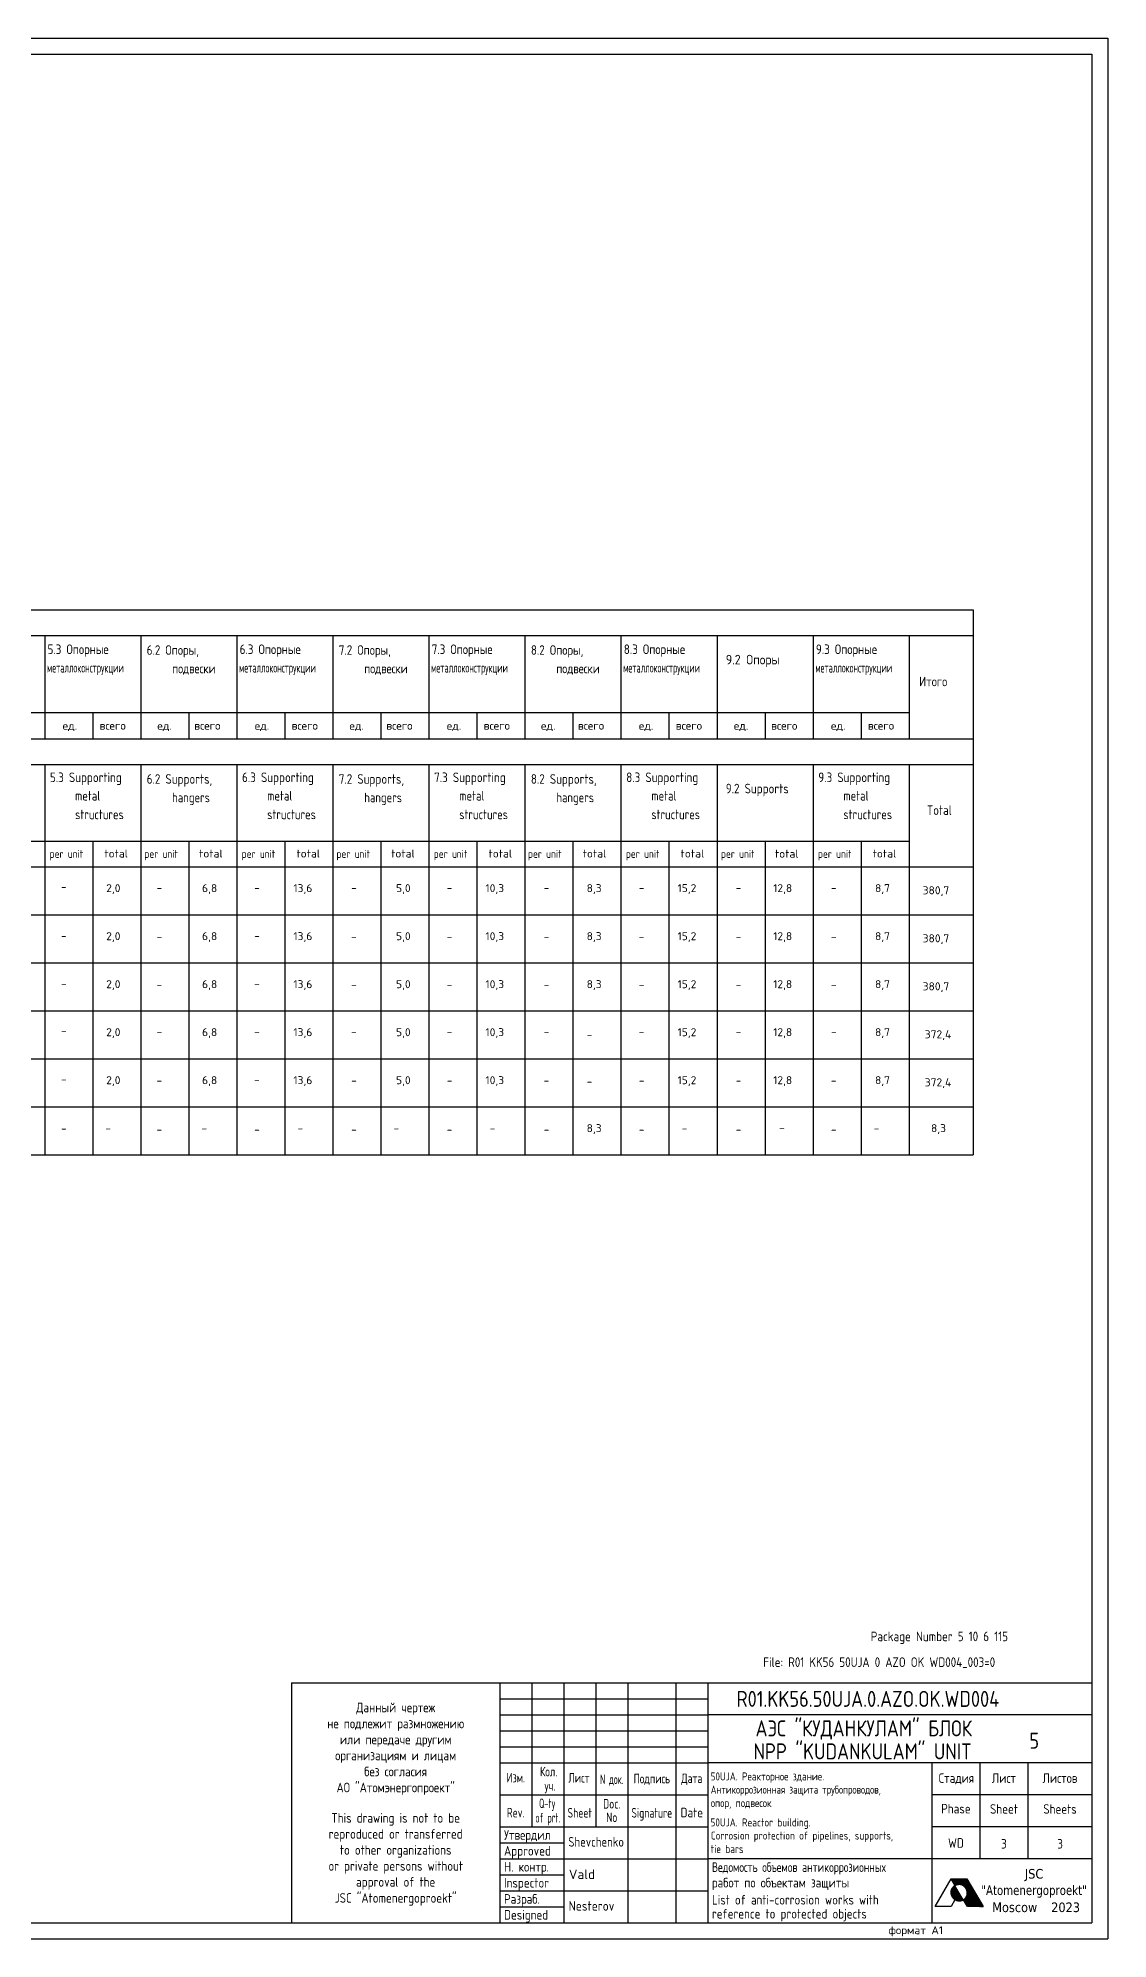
# Model space of a CAD drawing. Header units: millimetres. Extents: x 957 to 1798, y 3 to 597.
# Drawn here: x 1463 to 1798, y 3 to 597 of the extents above; entities that cross this region are included whole.
import ezdxf
from ezdxf.enums import TextEntityAlignment as Align

# ---------------------------------------------------------------- set-up
doc = ezdxf.new("R2010")
doc.units = ezdxf.units.MM
doc.linetypes.add('HIDDEN', pattern=[0.375, 0.25, -0.125])
for name, color, linetype in [('POST', 7, 'Continuous'), ('TITUL', 7, 'Continuous'), ('YELLOW', 2, 'Continuous'), ('ОСНОВНОЙ', 3, 'Continuous'), ('ТОНКИЙ', 7, 'Continuous')]:
    doc.layers.add(name, color=color, linetype=linetype)
doc.layers.add('Текст', color=7, linetype='Continuous', lineweight=25)
doc.styles.add('Company', font='tahoma.ttf', dxfattribs={"width": 0.8})
doc.styles.add('ROMANS', font='romans.shx', dxfattribs={"width": 0.8})
doc.styles.get("Standard").update_dxf_attribs({"font": 'romans.shx', "width": 0.8})
pattern_1 = [(45, (-6.199101, -8.099018), (-0.008838835, 0.008838835), [])]

# ---------------------------------------------------------------- blocks, each defined once
blk = doc.blocks.new('logotype')
at = {"linetype": 'Continuous'}
h = blk.add_hatch(dxfattribs=at)
h.set_pattern_fill('ANSI31', color=256, scale=0.1, style=0)
h.set_pattern_definition(pattern_1)
h.paths.add_polyline_path([(-1.31, 2.22), (-1.37, 2.18), (-1.44, 2.14), (-1.5, 2.09), (-1.56, 2.05), (-1.62, 2), (-1.68, 1.95), (-1.73, 1.9), (-1.79, 1.86), (-1.84, 1.81), (-1.89, 1.76), (-1.94, 1.71), (-1.99, 1.66), (-2.03, 1.61), (-2.07, 1.56), (-2.12, 1.5), (-2.16, 1.45), (-2.19, 1.4), (-2.23, 1.34), (-2.26, 1.29), (-2.3, 1.24), (-2.33, 1.18), (-2.36, 1.13), (-2.39, 1.07), (-2.41, 1.01), (-2.44, 0.96), (-2.46, 0.9), (-2.48, 0.85), (-2.5, 0.79), (-2.52, 0.73), (-2.54, 0.67), (-2.56, 0.62), (-2.57, 0.56), (-2.58, 0.5), (-2.6, 0.44), (-2.61, 0.39), (-2.61, 0.33), (-2.62, 0.27), (-2.63, 0.21), (-2.63, 0.15), (-2.63, 0.1), (-2.64, 0.04), (-2.64, -0.02), (-2.63, -0.08), (-2.63, -0.13), (-2.63, -0.19), (-2.62, -0.25), (-2.62, -0.31), (-2.61, -0.36), (-2.6, -0.42), (-2.59, -0.48), (-2.58, -0.53), (-2.56, -0.59), (-2.55, -0.65), (-2.54, -0.7), (-2.52, -0.76), (-2.5, -0.81), (-2.48, -0.86), (-2.46, -0.92), (-2.44, -0.97), (-2.42, -1.03), (-2.4, -1.08), (-2.37, -1.13), (-2.35, -1.18), (-2.32, -1.23), (-2.29, -1.28), (-2.26, -1.33), (-2.24, -1.38), (-2.2, -1.43), (-2.17, -1.48), (-2.14, -1.53), (-2.11, -1.57), (-2.07, -1.62), (-2.04, -1.66), (-2, -1.71), (-1.96, -1.75), (-1.93, -1.79), (-1.89, -1.84), (-1.85, -1.88), (-1.81, -1.92), (-1.76, -1.96), (-1.72, -2), (-1.68, -2.03), (-1.63, -2.07), (-1.59, -2.11), (-1.54, -2.14), (-1.5, -2.18), (-1.45, -2.21), (-1.4, -2.24), (-1.35, -2.27), (-1.3, -2.3), (-1.25, -2.33), (-1.2, -2.36), (-1.15, -2.38), (-1.1, -2.41), (-1.04, -2.43), (-0.99, -2.45), (-0.94, -2.48), (-0.88, -2.5), (-0.83, -2.51), (-0.77, -2.53), (-0.71, -2.55), (-0.66, -2.56), (-0.6, -2.58), (-0.54, -2.59), (-0.48, -2.6), (-0.42, -2.61), (-0.36, -2.62), (-0.3, -2.62), (-0.24, -2.63), (-0.18, -2.63), (-0.12, -2.63), (-0.06, -2.63), (0, -2.63), (0.07, -2.63), (0.13, -2.62), (0.19, -2.62), (0.26, -2.61), (0.32, -2.6), (0.39, -2.59), (0.45, -2.58), (0.52, -2.56), (0.58, -2.54), (0.65, -2.53), (0.71, -2.51), (0.78, -2.48), (0.84, -2.46), (0.91, -2.43), (0.98, -2.41), (1.05, -2.38), (1.11, -2.35), (1.18, -2.31), (1.25, -2.28), (1.32, -2.24), (1.31, -2.22), (1.31, -2.22)])
h = blk.add_hatch(dxfattribs=at)
h.set_pattern_fill('ANSI31', color=256, scale=0.1, style=0)
h.set_pattern_definition(pattern_1)
edge = h.paths.add_edge_path()
edge.add_line((2.35, 4.34), (-2.55, 4.34))
edge.add_line((-2.55, 4.34), (-1.3, 2.21))
edge.add_line((-1.3, 2.21), (-1.23, 2.25))
edge.add_line((-1.23, 2.25), (-1.15, 2.28))
edge.add_line((-1.15, 2.28), (-1.08, 2.31))
edge.add_line((-1.08, 2.31), (-1.01, 2.34))
edge.add_line((-1.01, 2.34), (-0.94, 2.37))
edge.add_line((-0.94, 2.37), (-0.86, 2.39))
edge.add_line((-0.86, 2.39), (-0.79, 2.42))
edge.add_line((-0.79, 2.42), (-0.72, 2.44))
edge.add_line((-0.72, 2.44), (-0.65, 2.46))
edge.add_line((-0.65, 2.46), (-0.58, 2.48))
edge.add_line((-0.58, 2.48), (-0.51, 2.49))
edge.add_line((-0.51, 2.49), (-0.44, 2.5))
edge.add_line((-0.44, 2.5), (-0.37, 2.51))
edge.add_line((-0.37, 2.51), (-0.31, 2.52))
edge.add_line((-0.31, 2.52), (-0.24, 2.53))
edge.add_line((-0.24, 2.53), (-0.17, 2.54))
edge.add_line((-0.17, 2.54), (-0.11, 2.54))
edge.add_line((-0.11, 2.54), (-0.04, 2.54))
edge.add_line((-0.04, 2.54), (0.03, 2.54))
edge.add_line((0.03, 2.54), (0.09, 2.54))
edge.add_line((0.09, 2.54), (0.15, 2.54))
edge.add_line((0.15, 2.54), (0.22, 2.54))
edge.add_line((0.22, 2.54), (0.28, 2.53))
edge.add_line((0.28, 2.53), (0.34, 2.52))
edge.add_line((0.34, 2.52), (0.4, 2.51))
edge.add_line((0.4, 2.51), (0.47, 2.5))
edge.add_line((0.47, 2.5), (0.53, 2.49))
edge.add_line((0.53, 2.49), (0.59, 2.48))
edge.add_line((0.59, 2.48), (0.64, 2.46))
edge.add_line((0.64, 2.46), (0.7, 2.44))
edge.add_line((0.7, 2.44), (0.76, 2.42))
edge.add_line((0.76, 2.42), (0.82, 2.41))
edge.add_line((0.82, 2.41), (0.87, 2.38))
edge.add_line((0.87, 2.38), (0.93, 2.36))
edge.add_line((0.93, 2.36), (0.98, 2.34))
edge.add_line((0.98, 2.34), (1.04, 2.31))
edge.add_line((1.04, 2.31), (1.09, 2.29))
edge.add_line((1.09, 2.29), (1.14, 2.26))
edge.add_line((1.14, 2.26), (1.2, 2.23))
edge.add_line((1.2, 2.23), (1.25, 2.2))
edge.add_line((1.25, 2.2), (1.3, 2.17))
edge.add_line((1.3, 2.17), (1.35, 2.14))
edge.add_line((1.35, 2.14), (1.39, 2.1))
edge.add_line((1.39, 2.1), (1.44, 2.07))
edge.add_line((1.44, 2.07), (1.49, 2.03))
edge.add_line((1.49, 2.03), (1.53, 1.99))
edge.add_line((1.53, 1.99), (1.58, 1.96))
edge.add_line((1.58, 1.96), (1.62, 1.92))
edge.add_line((1.62, 1.92), (1.67, 1.88))
edge.add_line((1.67, 1.88), (1.71, 1.84))
edge.add_line((1.71, 1.84), (1.75, 1.79))
edge.add_line((1.75, 1.79), (1.79, 1.75))
edge.add_line((1.79, 1.75), (1.83, 1.71))
edge.add_line((1.83, 1.71), (1.87, 1.66))
edge.add_line((1.87, 1.66), (1.91, 1.62))
edge.add_line((1.91, 1.62), (1.94, 1.57))
edge.add_line((1.94, 1.57), (1.98, 1.52))
edge.add_line((1.98, 1.52), (2.01, 1.48))
edge.add_line((2.01, 1.48), (2.05, 1.43))
edge.add_line((2.05, 1.43), (2.08, 1.38))
edge.add_line((2.08, 1.38), (2.11, 1.33))
edge.add_line((2.11, 1.33), (2.14, 1.28))
edge.add_line((2.14, 1.28), (2.17, 1.23))
edge.add_line((2.17, 1.23), (2.2, 1.18))
edge.add_line((2.2, 1.18), (2.23, 1.12))
edge.add_line((2.23, 1.12), (2.25, 1.07))
edge.add_line((2.25, 1.07), (2.28, 1.02))
edge.add_line((2.28, 1.02), (2.3, 0.96))
edge.add_line((2.3, 0.96), (2.32, 0.91))
edge.add_line((2.32, 0.91), (2.35, 0.85))
edge.add_line((2.35, 0.85), (2.37, 0.8))
edge.add_line((2.37, 0.8), (2.38, 0.74))
edge.add_line((2.38, 0.74), (2.4, 0.69))
edge.add_line((2.4, 0.69), (2.42, 0.63))
edge.add_line((2.42, 0.63), (2.44, 0.57))
edge.add_line((2.44, 0.57), (2.45, 0.52))
edge.add_line((2.45, 0.52), (2.46, 0.46))
edge.add_line((2.46, 0.46), (2.47, 0.4))
edge.add_line((2.47, 0.4), (2.49, 0.34))
edge.add_line((2.49, 0.34), (2.49, 0.29))
edge.add_line((2.49, 0.29), (2.5, 0.23))
edge.add_line((2.5, 0.23), (2.51, 0.17))
edge.add_line((2.51, 0.17), (2.52, 0.11))
edge.add_line((2.52, 0.11), (2.52, 0.05))
edge.add_line((2.52, 0.05), (2.52, -0.01))
edge.add_line((2.52, -0.01), (2.52, -0.07))
edge.add_line((2.52, -0.07), (2.52, -0.13))
edge.add_line((2.52, -0.13), (2.52, -0.18))
edge.add_line((2.52, -0.18), (2.52, -0.24))
edge.add_line((2.52, -0.24), (2.52, -0.3))
edge.add_line((2.52, -0.3), (2.51, -0.36))
edge.add_line((2.51, -0.36), (2.51, -0.42))
edge.add_line((2.51, -0.42), (2.5, -0.48))
edge.add_line((2.5, -0.48), (2.49, -0.54))
edge.add_line((2.49, -0.54), (2.48, -0.59))
edge.add_line((2.48, -0.59), (2.47, -0.65))
edge.add_line((2.47, -0.65), (2.45, -0.71))
edge.add_line((2.45, -0.71), (2.44, -0.77))
edge.add_line((2.44, -0.77), (2.42, -0.83))
edge.add_line((2.42, -0.83), (2.4, -0.88))
edge.add_line((2.4, -0.88), (2.38, -0.94))
edge.add_line((2.38, -0.94), (2.36, -1))
edge.add_line((2.36, -1), (2.34, -1.05))
edge.add_line((2.34, -1.05), (2.31, -1.11))
edge.add_line((2.31, -1.11), (2.29, -1.16))
edge.add_line((2.29, -1.16), (2.26, -1.22))
edge.add_line((2.26, -1.22), (2.23, -1.27))
edge.add_line((2.23, -1.27), (2.2, -1.33))
edge.add_line((2.2, -1.33), (2.17, -1.38))
edge.add_line((2.17, -1.38), (2.14, -1.43))
edge.add_line((2.14, -1.43), (2.1, -1.48))
edge.add_line((2.1, -1.48), (2.06, -1.54))
edge.add_line((2.06, -1.54), (2.02, -1.59))
edge.add_line((2.02, -1.59), (1.98, -1.64))
edge.add_line((1.98, -1.64), (1.94, -1.69))
edge.add_line((1.94, -1.69), (1.9, -1.74))
edge.add_line((1.9, -1.74), (1.85, -1.78))
edge.add_line((1.85, -1.78), (1.81, -1.83))
edge.add_line((1.81, -1.83), (1.76, -1.88))
edge.add_line((1.76, -1.88), (1.71, -1.92))
edge.add_line((1.71, -1.92), (1.66, -1.97))
edge.add_line((1.66, -1.97), (1.6, -2.01))
edge.add_line((1.6, -2.01), (1.55, -2.06))
edge.add_line((1.55, -2.06), (1.49, -2.1))
edge.add_line((1.49, -2.1), (1.43, -2.14))
edge.add_line((1.43, -2.14), (1.37, -2.18))
edge.add_line((1.37, -2.18), (1.31, -2.22))
edge.add_line((1.31, -2.22), (1.32, -2.24))
edge.add_line((1.32, -2.24), (2.56, -4.36))
edge.add_line((2.56, -4.36), (7.53, -4.36))
edge.add_line((7.53, -4.36), (2.35, 4.34))
at = {"color": 7, "linetype": 'Continuous'}
for p, q in [((-7.47, -4.36), (-2.51, 4.32)), ((-2.53, -4.36), (-7.47, -4.36)), ((-1.36, -2.27), (-2.53, -4.36)), ((1.32, -2.24), (1.32, -2.24))]:
    blk.add_line(p, q, dxfattribs=at)
at = {"linetype": 'Continuous'}
for p, q in [((-2.55, 4.34), (2.35, 4.34)), ((-1.3, 2.21), (-2.55, 4.34)), ((-1.23, 2.25), (-1.3, 2.21)), ((-1.15, 2.28), (-1.23, 2.25)), ((-1.08, 2.31), (-1.15, 2.28)), ((-1.01, 2.34), (-1.08, 2.31)), ((-0.94, 2.37), (-1.01, 2.34)), ((-0.86, 2.39), (-0.94, 2.37)), ((-0.79, 2.42), (-0.86, 2.39)), ((-0.72, 2.44), (-0.79, 2.42)), ((-0.65, 2.46), (-0.72, 2.44)), ((-0.58, 2.48), (-0.65, 2.46)), ((-0.51, 2.49), (-0.58, 2.48)), ((-0.44, 2.5), (-0.51, 2.49)), ((-0.37, 2.51), (-0.44, 2.5)), ((-0.31, 2.52), (-0.37, 2.51)), ((-0.24, 2.53), (-0.31, 2.52)), ((-0.17, 2.54), (-0.24, 2.53)), ((-0.11, 2.54), (-0.17, 2.54)), ((-0.04, 2.54), (-0.11, 2.54)), ((0.03, 2.54), (-0.04, 2.54)), ((0.09, 2.54), (0.03, 2.54)), ((0.15, 2.54), (0.09, 2.54)), ((0.22, 2.54), (0.15, 2.54)), ((0.28, 2.53), (0.22, 2.54)), ((0.34, 2.52), (0.28, 2.53)), ((0.4, 2.51), (0.34, 2.52)), ((0.47, 2.5), (0.4, 2.51)), ((0.53, 2.49), (0.47, 2.5)), ((0.59, 2.48), (0.53, 2.49)), ((0.64, 2.46), (0.59, 2.48)), ((0.7, 2.44), (0.64, 2.46)), ((0.76, 2.42), (0.7, 2.44)), ((0.82, 2.41), (0.76, 2.42)), ((0.87, 2.38), (0.82, 2.41)), ((0.93, 2.36), (0.87, 2.38)), ((0.98, 2.34), (0.93, 2.36)), ((1.04, 2.31), (0.98, 2.34)), ((1.09, 2.29), (1.04, 2.31)), ((1.14, 2.26), (1.09, 2.29)), ((1.2, 2.23), (1.14, 2.26)), ((1.25, 2.2), (1.2, 2.23)), ((1.3, 2.17), (1.25, 2.2)), ((1.35, 2.14), (1.3, 2.17)), ((1.39, 2.1), (1.35, 2.14)), ((1.44, 2.07), (1.39, 2.1)), ((1.49, 2.03), (1.44, 2.07)), ((1.53, 1.99), (1.49, 2.03)), ((1.58, 1.96), (1.53, 1.99)), ((1.62, 1.92), (1.58, 1.96)), ((1.67, 1.88), (1.62, 1.92)), ((1.71, 1.84), (1.67, 1.88)), ((1.75, 1.79), (1.71, 1.84)), ((1.79, 1.75), (1.75, 1.79)), ((1.83, 1.71), (1.79, 1.75)), ((1.87, 1.66), (1.83, 1.71)), ((1.91, 1.62), (1.87, 1.66)), ((1.94, 1.57), (1.91, 1.62)), ((1.98, 1.52), (1.94, 1.57)), ((2.01, 1.48), (1.98, 1.52)), ((2.05, 1.43), (2.01, 1.48)), ((2.08, 1.38), (2.05, 1.43)), ((2.11, 1.33), (2.08, 1.38)), ((2.14, 1.28), (2.11, 1.33)), ((2.17, 1.23), (2.14, 1.28)), ((2.2, 1.18), (2.17, 1.23)), ((2.23, 1.12), (2.2, 1.18)), ((2.25, 1.07), (2.23, 1.12)), ((2.28, 1.02), (2.25, 1.07)), ((2.3, 0.96), (2.28, 1.02)), ((2.32, 0.91), (2.3, 0.96)), ((2.35, 0.85), (2.32, 0.91)), ((2.35, 4.34), (7.53, -4.36)), ((2.37, 0.8), (2.35, 0.85)), ((2.38, 0.74), (2.37, 0.8)), ((2.4, 0.69), (2.38, 0.74)), ((2.42, 0.63), (2.4, 0.69)), ((2.44, 0.57), (2.42, 0.63)), ((2.45, 0.52), (2.44, 0.57)), ((2.46, 0.46), (2.45, 0.52)), ((2.47, 0.4), (2.46, 0.46)), ((2.49, 0.34), (2.47, 0.4)), ((2.49, 0.29), (2.49, 0.34)), ((2.5, 0.23), (2.49, 0.29)), ((2.51, 0.17), (2.5, 0.23)), ((2.52, 0.11), (2.51, 0.17)), ((2.52, 0.05), (2.52, 0.11)), ((2.52, -0.01), (2.52, 0.05)), ((1.31, -2.22), (1.37, -2.18)), ((2.56, -4.36), (1.31, -2.22)), ((1.37, -2.18), (1.43, -2.14)), ((1.43, -2.14), (1.49, -2.1)), ((1.49, -2.1), (1.55, -2.06)), ((1.55, -2.06), (1.6, -2.01)), ((1.6, -2.01), (1.66, -1.97)), ((1.66, -1.97), (1.71, -1.92)), ((1.71, -1.92), (1.76, -1.88)), ((1.76, -1.88), (1.81, -1.83)), ((1.81, -1.83), (1.85, -1.78)), ((1.85, -1.78), (1.9, -1.74)), ((1.9, -1.74), (1.94, -1.69)), ((1.94, -1.69), (1.98, -1.64)), ((1.98, -1.64), (2.02, -1.59)), ((2.02, -1.59), (2.06, -1.54)), ((2.06, -1.54), (2.1, -1.48)), ((2.1, -1.48), (2.14, -1.43)), ((2.14, -1.43), (2.17, -1.38)), ((2.17, -1.38), (2.2, -1.33)), ((2.2, -1.33), (2.23, -1.27)), ((2.23, -1.27), (2.26, -1.22)), ((2.26, -1.22), (2.29, -1.16)), ((2.29, -1.16), (2.31, -1.11)), ((2.31, -1.11), (2.34, -1.05)), ((2.34, -1.05), (2.36, -1)), ((2.36, -1), (2.38, -0.94)), ((2.38, -0.94), (2.4, -0.88)), ((2.4, -0.88), (2.42, -0.83)), ((2.42, -0.83), (2.44, -0.77)), ((2.44, -0.77), (2.45, -0.71)), ((2.45, -0.71), (2.47, -0.65)), ((2.47, -0.65), (2.48, -0.59)), ((2.48, -0.59), (2.49, -0.54)), ((2.49, -0.54), (2.5, -0.48)), ((2.5, -0.48), (2.51, -0.42)), ((2.51, -0.36), (2.52, -0.3)), ((2.51, -0.42), (2.51, -0.36)), ((2.52, -0.07), (2.52, -0.01)), ((2.52, -0.13), (2.52, -0.07)), ((2.52, -0.18), (2.52, -0.13)), ((2.52, -0.24), (2.52, -0.18)), ((2.52, -0.3), (2.52, -0.24)), ((7.53, -4.36), (2.56, -4.36))]:
    blk.add_line(p, q, dxfattribs=at)

msp = doc.modelspace()

# ---------------------------------------------------------------- linework, layer by layer
at = {"layer": 'TITUL'}
for p, q in [((956.68, 596.95), (1797.68, 596.95)), ((1797.68, 596.95), (1797.68, 2.95)), ((1607.68, 77.95), (1672.68, 77.95)), ((1607.68, 72.95), (1672.68, 72.95)), ((1607.68, 67.95), (1672.68, 67.95)), ((1607.68, 62.95), (1672.68, 62.95)), ((1607.68, 47.95), (1672.68, 47.95)), ((1607.68, 32.95), (1627.68, 32.95)), ((1607.68, 22.95), (1627.68, 22.95)), ((1607.68, 12.95), (1627.68, 12.95)), ((956.68, 2.95), (1797.68, 2.95))]:
    msp.add_line(p, q, dxfattribs=at)
at = {"layer": 'TITUL', "color": 1}
for p, q in [((976.68, 591.95), (1792.68, 591.95)), ((1792.68, 591.95), (1792.68, 7.95)), ((1542.68, 82.95), (1542.68, 7.95)), ((1607.68, 82.95), (1607.68, 7.95)), ((1617.68, 82.95), (1617.68, 37.95)), ((1627.68, 82.95), (1627.68, 7.95)), ((1637.68, 82.95), (1637.68, 37.95)), ((1647.68, 82.95), (1647.68, 7.95)), ((1662.68, 82.95), (1662.68, 7.95)), ((1792.68, 72.95), (1672.68, 72.95)), ((1792.68, 57.95), (1672.68, 57.95)), ((1742.68, 57.95), (1742.68, 7.95)), ((1757.68, 57.95), (1757.68, 27.95)), ((1772.68, 57.95), (1772.68, 27.95)), ((1792.68, 47.95), (1742.68, 47.95)), ((1792.68, 37.95), (1742.68, 37.95)), ((1792.68, 27.95), (1672.68, 27.95)), ((976.68, 7.95), (1792.68, 7.95))]:
    msp.add_line(p, q, dxfattribs=at)
at = {"layer": 'TITUL', "color": 1, "linetype": 'Continuous'}
for p, q in [((1542.68, 82.95), (1792.68, 82.95)), ((1672.68, 82.95), (1672.68, 7.95)), ((1607.68, 57.95), (1672.68, 57.95)), ((1607.68, 37.95), (1672.68, 37.95)), ((1607.68, 27.95), (1672.68, 27.95)), ((1607.68, 17.95), (1672.68, 17.95))]:
    msp.add_line(p, q, dxfattribs=at)
at = {"layer": 'ОСНОВНОЙ'}
for p, q in [((1015.55, 418.22), (1755.55, 418.22)), ((1755.55, 418.22), (1755.55, 247.99)), ((1135.55, 410.22), (1755.55, 410.22)), ((1465.55, 410.22), (1465.55, 377.99)), ((1495.55, 410.22), (1495.55, 377.99)), ((1525.55, 410.22), (1525.55, 377.99)), ((1555.55, 410.22), (1555.55, 377.99)), ((1585.55, 410.22), (1585.55, 377.99)), ((1615.55, 410.22), (1615.55, 377.99)), ((1645.55, 410.22), (1645.55, 377.99)), ((1675.55, 410.22), (1675.55, 377.99)), ((1675.55, 410.22), (1675.55, 377.99)), ((1705.55, 410.22), (1705.55, 377.99)), ((1735.55, 410.22), (1735.55, 377.99)), ((1135.55, 386.22), (1735.55, 386.22)), ((1480.55, 386.22), (1480.55, 377.99)), ((1510.55, 386.22), (1510.55, 377.99)), ((1540.55, 386.22), (1540.55, 377.99)), ((1570.55, 386.22), (1570.55, 377.99)), ((1600.55, 386.22), (1600.55, 377.99)), ((1630.55, 386.22), (1630.55, 377.99)), ((1660.55, 386.22), (1660.55, 377.99)), ((1690.55, 386.22), (1690.55, 377.99)), ((1720.55, 386.22), (1720.55, 377.99)), ((1135.55, 369.99), (1755.55, 369.99)), ((1465.55, 369.99), (1465.55, 247.99)), ((1495.55, 369.99), (1495.55, 247.99)), ((1525.55, 369.99), (1525.55, 247.99)), ((1555.55, 369.99), (1555.55, 247.99)), ((1585.55, 369.99), (1585.55, 247.99)), ((1615.55, 369.99), (1615.55, 247.99)), ((1645.55, 369.99), (1645.55, 247.99)), ((1675.55, 369.99), (1675.55, 247.99)), ((1675.55, 369.99), (1675.55, 247.99)), ((1705.55, 369.99), (1705.55, 247.99)), ((1735.55, 369.99), (1735.55, 247.99)), ((1755.55, 373.22), (1755.55, 247.99)), ((1135.55, 345.99), (1735.55, 345.99)), ((1480.55, 345.99), (1480.55, 247.99)), ((1510.55, 345.99), (1510.55, 247.99)), ((1540.55, 345.99), (1540.55, 247.99)), ((1570.55, 345.99), (1570.55, 247.99)), ((1600.55, 345.99), (1600.55, 247.99)), ((1630.55, 345.99), (1630.55, 247.99)), ((1660.55, 345.99), (1660.55, 247.99)), ((1690.55, 345.99), (1690.55, 247.99)), ((1720.55, 345.99), (1720.55, 247.99)), ((1015.55, 337.99), (1755.55, 337.99))]:
    msp.add_line(p, q, dxfattribs=at)
at = {"layer": 'ТОНКИЙ'}
for p, q in [((1015.55, 377.99), (1755.55, 377.99)), ((1015.55, 322.99), (1755.55, 322.99)), ((1015.55, 307.99), (1755.55, 307.99)), ((1015.55, 292.99), (1755.55, 292.99)), ((1015.55, 277.99), (1755.55, 277.99)), ((1015.55, 262.99), (1755.55, 262.99))]:
    msp.add_line(p, q, dxfattribs=at)
at = {"layer": 'ТОНКИЙ', "color": 3}
msp.add_line((1015.55, 247.99), (1755.55, 247.99), dxfattribs=at)

# ---------------------------------------------------------------- block references
at = {"layer": 'TITUL'}
msp.add_blockref('logotype', (1751.21, 17.41), dxfattribs=at)

# ---------------------------------------------------------------- texts
at = {"color": 1, "linetype": 'Continuous', "ltscale": 15, "style": 'ROMANS', "width": 0.8}
msp.add_text('R01.KK56.50UJA.0.AZO.OK.WD004', height=5, dxfattribs=at).set_placement((1681.67, 75.47))
at = {"color": 2, "style": 'ROMANS', "width": 0.8}
for s, p in [('50UJA. Реакторное здание.  ', (1673.54, 52.49)), ('опор, подвесок ', (1673.6, 44.19)), ('50UJA. Reactor building.', (1673.52, 38.12)), ('tie bars', (1673.6, 29.82))]:
    msp.add_text(s, height=2.5, dxfattribs=at).set_placement(p)
at = {"color": 2, "linetype": 'Continuous', "ltscale": 15, "style": 'ROMANS'}
for s, height, width, p in [('Антикоррозионная защита трубопроводов, ', 2.5, 0.7654, (1673.59, 48.37)), ('Corrosion protection of pipelines, supports,', 2.5, 0.8, (1673.62, 34.01)), ('Vald', 3, 0.960599, (1629.26, 21.66)), ('Ведомость объемов антикоррозионных ', 3, 0.719753, (1673.98, 23.89)), ('работ по объектам защиты', 3, 0.8, (1673.98, 19.04)), ('Nesterov', 3, 0.830923, (1629.21, 11.78)), ('reference to protected objects', 3, 0.8, (1673.98, 9.33)), ('List of anti-corrosion works with', 3, 0.8, (1673.98, 13.7))]:
    msp.add_text(s, height=height, dxfattribs=dict(at, width=width)).set_placement(p)
at = {"color": 2, "linetype": 'Continuous', "ltscale": 15, "style": 'ROMANS', "width": 0.676482}
msp.add_text('Shevchenko', height=3, dxfattribs=at).set_placement((1629.1, 31.8), (1646.49, 31.8), align=Align.FIT)
at = {"layer": 'POST', "color": 2, "style": 'ROMANS', "width": 0.8}
msp.add_text('Package Number 5 10 6 115 ', height=3, dxfattribs=at).set_placement((1723.59, 96))
at = {"layer": 'TITUL', "color": 2, "style": 'ROMANS', "width": 0.8}
msp.add_text('File: R01 KK56 50UJA 0 AZO OK WD004_003=0', height=3, dxfattribs=at).set_placement((1690, 87.95))
for s, p in [('не подлежит размножению', (1575.18, 68.78)), ('Данный чертеж', (1575.18, 73.78)), ('или передаче другим', (1575.18, 63.78)), ('организациям и лицам', (1575.18, 58.78)), ('без согласия', (1575.18, 53.78)), ('Стадия', (1750.34, 51.73)), ('Лист', (1765.18, 51.73)), ('Листов', (1782.68, 51.73)), ('АО "Атомэнергопроект"', (1575.18, 48.78)), ('This drawing is not to be', (1575.18, 39.27)), ('Phase', (1750.18, 42.16)), ('Sheet', (1765.18, 42.08)), ('Sheets', (1782.68, 42.07)), ('reproduced or transferred', (1575.18, 34.27)), ('to other organizations', (1575.18, 29.27)), ('or private persons without', (1575.18, 24.27)), ('JSC "Atomenergoproekt"', (1575.18, 14.27)), ('approval of the', (1575.18, 19.27))]:
    msp.add_text(s, height=3, dxfattribs=at).set_placement(p, align=Align.CENTER)
at = {"layer": 'TITUL', "color": 1, "style": 'ROMANS', "width": 0.8}
for s, p in [('АЭС "КУДАНКУЛАМ" БЛОК ', (1687.58, 66.27)), ('NPP "KUDANKULAM" UNIT', (1686.94, 59.07))]:
    msp.add_text(s, height=5, dxfattribs=at).set_placement(p)
at = {"layer": 'TITUL', "color": 2, "linetype": 'HIDDEN', "style": 'ROMANS'}
for s, width, p in [('Изм.', 0.7, (1612.68, 53.36)), ('Кол. ', 0.7, (1623.65, 55.26)), ('Лист', 0.7, (1632.43, 53.31)), ('N док.', 0.6, (1642.68, 52.62)), ('Подпись', 0.7, (1655.18, 52.84)), ('Дата', 0.7, (1667.68, 52.84)), (' уч.', 0.7, (1622.68, 50.38)), ('Rev.', 0.7, (1612.68, 42.42)), ('of prt.', 0.6, (1622.68, 40.38)), ('Q-ty', 0.6, (1622.55, 44.88)), ('Sheet', 0.7, (1632.68, 42.39)), ('Doc.', 0.7, (1642.68, 45.2)), ('No', 0.7, (1642.68, 40.98)), ('Signature', 0.7, (1655.18, 41.92)), ('Date', 0.8, (1667.68, 42.45))]:
    msp.add_text(s, height=3, dxfattribs=dict(at, width=width)).set_placement(p, align=Align.MIDDLE)
at = {"layer": 'TITUL', "color": 2, "linetype": 'HIDDEN', "style": 'ROMANS', "width": 0.8}
for s, p in [('Утвердил', (1609.03, 33.95)), ('Approved', (1609.03, 29)), ('Н. контр.', (1609.03, 24)), ('Inspector', (1609.03, 19)), ('Designed', (1609.03, 9)), ('Разраб.', (1609.03, 13.95))]:
    msp.add_text(s, height=3, dxfattribs=at).set_placement(p)
at = {"layer": 'TITUL', "color": 2, "linetype": 'Continuous', "ltscale": 5, "style": 'ROMANS', "width": 0.8}
msp.add_text('WD', height=3, dxfattribs=at).set_placement((1750.18, 32.95), align=Align.MIDDLE_CENTER)
at = {"layer": 'TITUL', "color": 1, "style": 'Company'}
msp.add_text('JSC', height=3, dxfattribs=at).set_placement((1774.59, 21.82), align=Align.CENTER)
at = {"layer": 'TITUL', "color": 1, "style": 'Company', "width": 0.9}
msp.add_text('"Atomenergoproekt"', height=3, dxfattribs=at).set_placement((1774.59, 16.68), align=Align.CENTER)
at = {"layer": 'TITUL', "color": 1, "style": 'Company'}
msp.add_text('Moscow', height=3, dxfattribs=at).set_placement((1761.52, 11.35))
at = {"layer": 'TITUL', "style": 'ROMANS'}
msp.add_text('формат А1', height=2.5, dxfattribs=at).set_placement((1729.13, 4.44))
at = {"layer": 'TITUL', "color": 1, "style": 'ROMANS', "width": 0.8, "flags": 12}
msp.add_attdef('5', text='1', height=5, dxfattribs=at).set_placement((1774.65, 62.41), align=Align.CENTER)
at = {"layer": 'TITUL', "color": 2, "style": 'ROMANS', "width": 0.8, "flags": 12}
for p in [(1765.18, 32.7), (1782.73, 32.7)]:
    msp.add_attdef('3', text='1', height=3, dxfattribs=at).set_placement(p, align=Align.MIDDLE)
at = {"layer": 'TITUL', "color": 1, "style": 'Company', "flags": 12}
msp.add_attdef('2023', (1779.94, 11.35), '2002', height=3, dxfattribs=at)
at = {"layer": 'YELLOW', "style": 'ROMANS'}
for s, width, p in [('5.3 Опорные', 0.8, (1466.44, 404.45)), ('6.3 Опорные', 0.8, (1526.44, 404.45)), ('7.3 Опорные', 0.8, (1586.44, 404.45)), ('8.3 Опорные', 0.8, (1646.44, 404.45)), ('9.3 Опорные', 0.8, (1706.44, 404.45)), ('металлоконструкции', 0.58, (1466.26, 398.68)), ('металлоконструкции', 0.58, (1526.26, 398.68)), ('металлоконструкции', 0.58, (1586.26, 398.68)), ('металлоконструкции', 0.58, (1646.26, 398.68)), ('металлоконструкции', 0.58, (1706.26, 398.68)), ('Итого', 0.8, (1738.7, 394.38)), ('5.3 Supporting', 0.8, (1467.19, 364.44)), ('6.3 Supporting', 0.8, (1527.19, 364.44)), ('7.3 Supporting', 0.8, (1587.19, 364.44)), ('8.3 Supporting', 0.8, (1647.19, 364.44)), ('9.3 Supporting', 0.8, (1707.19, 364.44)), (' metal', 0.767817, (1473.51, 358.68)), (' metal', 0.767817, (1533.51, 358.68)), (' metal', 0.767817, (1593.51, 358.68)), (' metal', 0.767817, (1653.51, 358.68)), (' metal', 0.767817, (1713.51, 358.68)), ('Total', 0.8, (1741.12, 354.18)), (' structures', 0.767817, (1473.51, 352.85)), (' structures', 0.767817, (1533.51, 352.85)), (' structures', 0.767817, (1593.51, 352.85)), (' structures', 0.767817, (1653.51, 352.85)), (' structures', 0.767817, (1713.51, 352.85))]:
    msp.add_text(s, height=3, dxfattribs=dict(at, width=width)).set_placement(p)
at = {"layer": 'YELLOW'}
for s, width, p in [('6.2 Опоры,', 0.8, (1497.41, 404.21)), ('7.2 Опоры,', 0.8, (1557.41, 404.21)), ('8.2 Опоры,', 0.8, (1617.41, 404.21)), ('подвески  ', 0.767817, (1505.37, 398.44)), ('подвески  ', 0.767817, (1565.37, 398.44)), ('подвески  ', 0.767817, (1625.37, 398.44)), ('6.2 Supports,', 0.8, (1497.41, 363.92)), ('7.2 Supports,', 0.8, (1557.41, 363.92)), ('8.2 Supports,', 0.8, (1617.41, 363.92)), ('hangers  ', 0.767817, (1505.37, 358.15)), ('hangers  ', 0.767817, (1565.37, 358.15)), ('hangers  ', 0.767817, (1625.37, 358.15))]:
    msp.add_text(s, height=3, dxfattribs=dict(at, width=width)).set_placement(p)
at = {"layer": 'YELLOW', "color": 2}
for s, width, p in [('9.2 Опоры', 0.870221, (1678.29, 401.22)), ('9.2 Supports', 0.8, (1678.29, 360.93))]:
    msp.add_text(s, height=3, dxfattribs=dict(at, width=width)).set_placement(p)
at = {"layer": 'Текст', "color": 2}
for s, p in [('ед.', (1471.14, 380.78)), ('всего', (1482.67, 380.83)), ('ед.', (1500.72, 380.78)), ('всего', (1512.25, 380.83)), ('ед.', (1531.14, 380.78)), ('всего', (1542.67, 380.83)), ('ед.', (1560.72, 380.78)), ('всего', (1572.25, 380.83)), ('ед.', (1591.14, 380.78)), ('всего', (1602.67, 380.83)), ('ед.', (1620.56, 380.78)), ('всего', (1632.09, 380.83)), ('ед.', (1651.14, 380.78)), ('всего', (1662.67, 380.83)), ('ед.', (1680.81, 380.8)), ('всего', (1692.45, 380.82)), ('ед.', (1711.14, 380.78)), ('всего', (1722.67, 380.83)), ('total', (1484.17, 340.87)), ('total', (1513.75, 340.87)), ('total', (1544.17, 340.87)), ('total', (1573.75, 340.87)), ('total', (1604.17, 340.87)), ('total', (1633.59, 340.87)), ('total', (1664.17, 340.87)), ('total', (1693.64, 340.82)), ('total', (1724.17, 340.87))]:
    msp.add_text(s, height=2.5, dxfattribs=at).set_placement(p)
at = {"layer": 'Текст', "color": 2, "width": 0.807738}
for p in [(1467.08, 340.77), (1496.67, 340.77), (1527.08, 340.77), (1556.67, 340.77), (1587.08, 340.77), (1616.5, 340.77), (1647.08, 340.77), (1676.78, 340.77), (1707.08, 340.77)]:
    msp.add_text('per unit', height=2.5, dxfattribs=at).set_placement(p)
at = {"layer": 'Текст', "color": 2, "style": 'ROMANS'}
for s, p in [(' -', (1468.96, 330.52)), ('2,0', (1484.75, 330.05)), (' -', (1498.81, 330.19)), ('6,8', (1514.69, 330.05)), (' -', (1529.3, 330.19)), ('13,6', (1543.23, 330.05)), (' -', (1559.6, 330.19)), ('5,0', (1575.29, 330.05)), (' -', (1589.46, 330.19)), ('10,3', (1603.23, 330.05)), (' -', (1619.72, 330.19)), ('8,3', (1634.82, 330.05)), (' -', (1649.46, 330.19)), ('15,2', (1663.23, 330.05)), (' -', (1679.72, 330.19)), ('12,8', (1693.1, 330.05)), (' -', (1709.46, 330.19)), ('8,7', (1724.9, 330.05)), (' 380,7', (1738.14, 329.38)), (' -', (1468.96, 315.2)), ('2,0', (1484.75, 315.05)), (' -', (1498.81, 314.86)), ('6,8', (1514.69, 315.05)), (' -', (1529.3, 315.19)), ('13,6', (1543.23, 315.05)), (' -', (1559.6, 314.86)), ('5,0', (1575.29, 315.05)), (' -', (1589.46, 314.86)), ('10,3', (1603.23, 315.05)), (' -', (1619.72, 314.86)), ('8,3', (1634.82, 315.05)), (' -', (1649.46, 314.86)), ('15,2', (1663.23, 315.05)), (' -', (1679.72, 314.86)), ('12,8', (1693.1, 315.05)), (' -', (1709.46, 314.86)), ('8,7', (1724.9, 315.05)), (' 380,7', (1738.14, 314.38)), (' -', (1468.96, 300.25)), ('2,0', (1484.75, 300.05)), (' -', (1498.81, 299.91)), ('6,8', (1514.69, 300.05)), (' -', (1529.3, 300.19)), ('13,6', (1543.23, 300.05)), (' -', (1559.6, 299.91)), ('5,0', (1575.29, 300.05)), (' -', (1589.46, 299.91)), ('10,3', (1603.23, 300.05)), (' -', (1619.72, 299.91)), ('8,3', (1634.82, 300.05)), (' -', (1649.46, 299.91)), ('15,2', (1663.23, 300.05)), (' -', (1679.72, 299.91)), ('12,8', (1693.1, 300.05)), (' -', (1709.46, 299.91)), ('8,7', (1724.9, 300.05)), (' 380,7', (1738.14, 299.38)), (' -', (1468.96, 285.48)), ('2,0', (1484.75, 285.05)), (' -', (1498.81, 285.14)), ('6,8', (1514.69, 285.05)), (' -', (1529.3, 285.19)), ('13,6', (1543.23, 285.05)), (' -', (1559.6, 285.14)), ('5,0', (1575.29, 285.05)), (' -', (1589.46, 285.14)), ('10,3', (1603.23, 285.05)), (' -', (1619.72, 285.14)), ('  -', (1631.53, 284.21)), (' -', (1649.46, 285.14)), ('15,2', (1663.23, 285.05)), (' -', (1679.72, 285.14)), ('12,8', (1693.1, 285.05)), (' -', (1709.46, 285.14)), ('8,7', (1724.9, 285.05)), ('372,4', (1740.45, 284.38)), (' -', (1468.96, 270.34)), ('2,0', (1484.75, 270.05)), (' -', (1498.81, 270)), ('6,8', (1514.69, 270.05)), (' -', (1529.3, 270.19)), ('13,6', (1543.23, 270.05)), (' -', (1559.6, 270)), ('5,0', (1575.29, 270.05)), (' -', (1589.46, 270)), ('10,3', (1603.23, 270.05)), (' -', (1619.72, 270)), ('  -', (1631.53, 269.68)), (' -', (1649.46, 270)), ('15,2', (1663.23, 270.05)), (' -', (1679.72, 270)), ('12,8', (1693.1, 270.05)), (' -', (1709.46, 270)), ('8,7', (1724.9, 270.05)), ('372,4', (1740.45, 269.38)), (' -', (1468.96, 255.01)), ('  -', (1481.19, 255.09)), (' -', (1498.81, 254.68)), ('  -', (1511.19, 255.09)), (' -', (1529.3, 254.68)), ('  -', (1541.19, 255.09)), (' -', (1559.6, 254.68)), ('  -', (1571.19, 255.09)), (' -', (1589.46, 254.68)), ('  -', (1601.19, 255.09)), (' -', (1619.72, 254.68)), ('8,3', (1634.82, 255.05)), (' -', (1649.46, 254.68)), ('  -', (1661.19, 255.09)), (' -', (1679.72, 254.68)), ('  -', (1691.64, 255.19)), (' -', (1709.46, 254.68)), ('  -', (1721.19, 255.09)), ('8,3', (1742.39, 255.05))]:
    msp.add_text(s, height=2.5, dxfattribs=at).set_placement(p)

doc.saveas('drawing.dxf')
